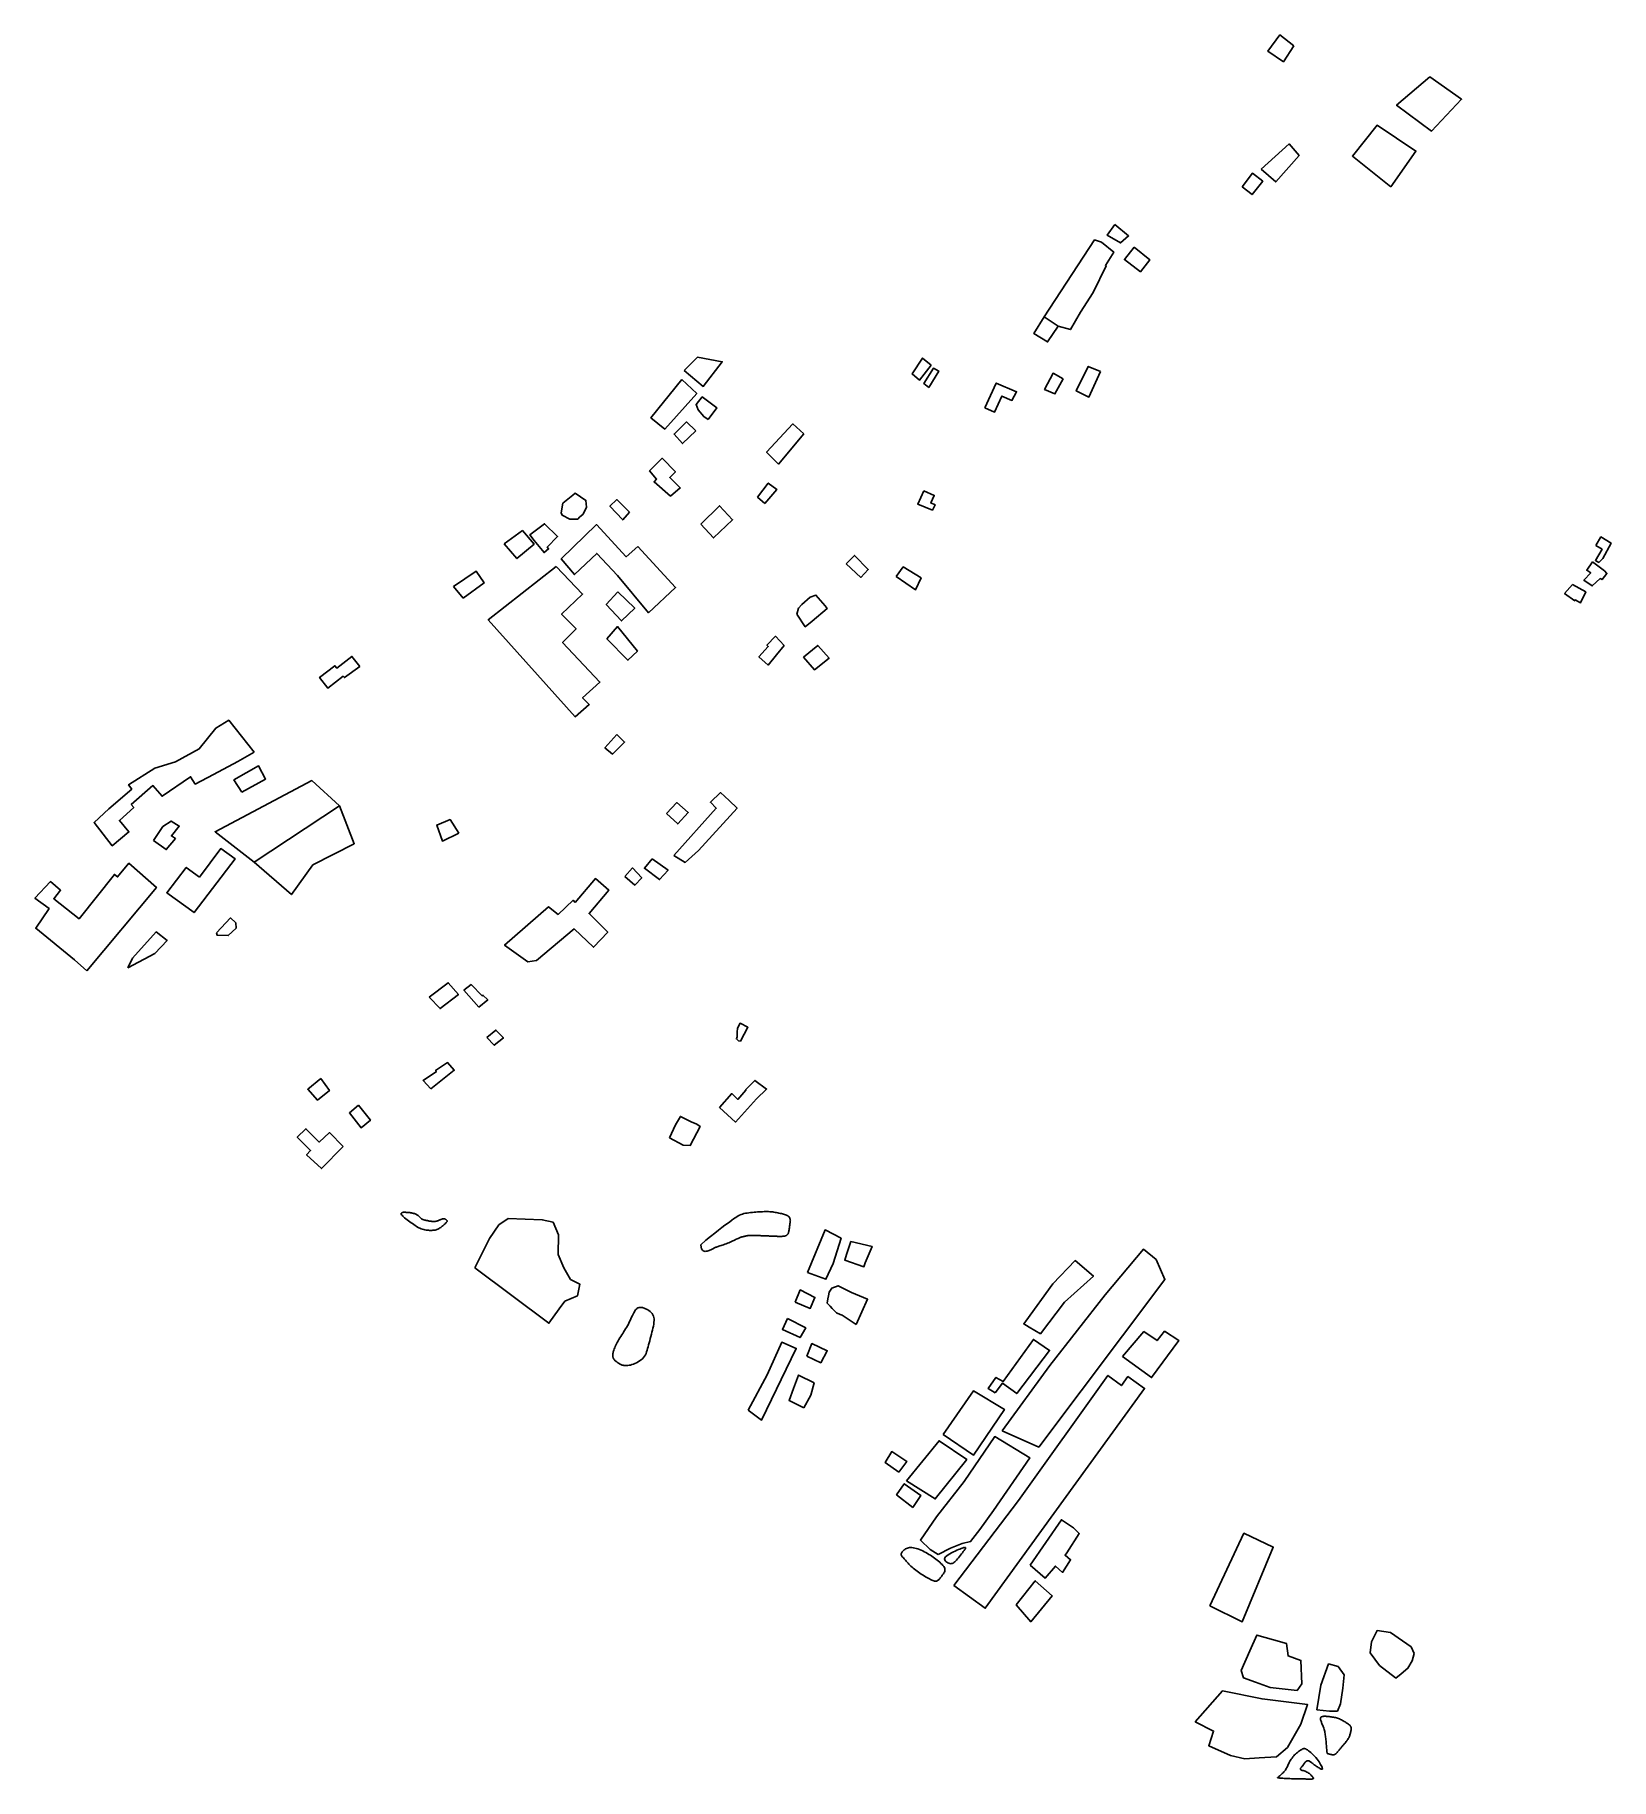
# Model space of a CAD drawing. Header units: millimetres. Extents: x 101246 to 102072, y 389199 to 390112.
import ezdxf

# ---------------------------------------------------------------- set-up
doc = ezdxf.new("R2010")
doc.units = ezdxf.units.MM
doc.header["$LTSCALE"] = 2
doc.layers.add('Débris', color=2, linetype='Continuous')

msp = doc.modelspace()

# ---------------------------------------------------------------- linework, layer by layer
at = {"layer": 'Débris'}
for points in [[(101905.81, 390106.72), (101900.26, 390098.41), (101892.07, 390103.97), (101898.45, 390112.46)], [(101822.07, 390001.28), (101830.19, 389994.66), (101825.29, 389988.3), (101816.93, 389994.69)], [(101584.9, 389931.85), (101592.74, 389924.58), (101576.04, 389905.9), (101568.72, 389911.81)], [(101592.28, 389904.92), (101585.33, 389898.32), (101580.9, 389903.3), (101587.32, 389909.7)], [(101648.94, 389903.33), (101635.56, 389887.53), (101629.37, 389893.75), (101643.16, 389908.62)], [(101579.06, 389870.7), (101570.39, 389878.18), (101571.63, 389879.72), (101568.02, 389884.08), (101574.66, 389890.58), (101581.57, 389883.53), (101578.56, 389880.53), (101584.13, 389875.04)], [(101628.37, 389866.85), (101624.66, 389870.27), (101630.26, 389877.61), (101634.7, 389874.28)], [(101711.85, 389873.6), (101717.27, 389871.15), (101715.42, 389867.26), (101717.68, 389866.25), (101716.3, 389863.47), (101708.63, 389866.56)], [(101594.84, 389856.07), (101604.69, 389865.77), (101611.49, 389858.41), (101601.54, 389848.91)], [(101671.1, 389835.25), (101675.48, 389839.74), (101682.61, 389832.38), (101678.76, 389828.14)], [(101697.35, 389828.69), (101701.01, 389833.71), (101710.38, 389827.94), (101707.49, 389821.73)]]:
    msp.add_lwpolyline(points, close=True, dxfattribs=at)
at = {"layer": 'Débris', "flags": 128}
for points in [[(101977.05, 390090.52), (101959.63, 390075.62), (101977.93, 390062.09), (101993.67, 390078.7), (101977.05, 390090.52)], [(101956.57, 390032.86), (101936.47, 390048.93), (101949.41, 390065.11), (101969.78, 390051.61), (101956.57, 390032.86)], [(101888.67, 390042.14), (101896.29, 390035.45), (101908.47, 390049.32), (101903.23, 390055.36), (101888.67, 390042.14)], [(101811.82, 390013.17), (101819.1, 390007.14), (101814.8, 390003.42), (101807.93, 390007.47), (101811.82, 390013.17)], [(101804.87, 390003.83), (101811.32, 389998.62), (101806.94, 389991.69), (101807.4, 389991.4), (101800.51, 389977.53), (101793.87, 389967.09), (101788.65, 389958.05), (101782.2, 389959.9), (101774.81, 389964.75), (101801.27, 390005.01), (101804.87, 390003.83)], [(101586.15, 389936.64), (101596.19, 389928.29), (101606.14, 389941.15), (101593.09, 389943.57), (101586.15, 389936.64)], [(101598.69, 389910.99), (101603.29, 389917.01), (101595.65, 389922.75), (101592.4, 389918.76), (101593.48, 389916.06), (101596.42, 389912.48), (101598.69, 389910.99)], [(101521.64, 389862.04), (101522.58, 389867.03), (101527.84, 389871.28), (101529.06, 389872.27), (101534.67, 389868.5), (101534.88, 389865.03), (101533.15, 389861.35), (101531.36, 389859.72), (101530.33, 389858.78), (101527.37, 389858.67), (101526.16, 389858.63), (101522.21, 389860.72), (101521.64, 389862.04)], [(101491.87, 389845.78), (101498.47, 389838.02), (101507.44, 389845.64), (101501.39, 389852.74), (101491.87, 389845.78)], [(102064.08, 389844.89), (102066.7, 389849.43), (102072.08, 389846.15), (102067.68, 389838.18), (102065.59, 389836), (102063.82, 389837.13), (102067.31, 389842.94), (102064.09, 389844.89)], [(101465.3, 389823.36), (101477.04, 389831.53), (101481.3, 389825.33), (101470.26, 389817.33)], [(101465.3, 389823.36), (101470.26, 389817.33)], [(101645.14, 389808.84), (101646.13, 389812.05), (101647.79, 389814.02), (101652.14, 389817.85), (101655.25, 389818.94), (101660.02, 389813.29), (101661.14, 389811.96), (101653.23, 389805.32), (101649.62, 389802.3), (101645.14, 389808.84)], [(101594.86, 389478.53), (101597.58, 389480.84), (101600.03, 389482.87), (101602.23, 389484.65), (101604.19, 389486.2), (101605.93, 389487.54), (101607.48, 389488.7), (101608.85, 389489.71), (101610.06, 389490.59), (101611.13, 389491.37), (101612.08, 389492.05), (101612.95, 389492.65), (101613.74, 389493.16), (101614.49, 389493.61), (101615.21, 389493.99), (101615.94, 389494.31), (101616.69, 389494.58), (101617.49, 389494.81), (101618.32, 389494.99), (101619.19, 389495.15), (101620.08, 389495.28), (101620.99, 389495.38), (101621.91, 389495.47), (101622.83, 389495.55), (101623.74, 389495.62), (101624.63, 389495.68), (101625.51, 389495.75), (101626.38, 389495.8), (101627.22, 389495.85), (101628.05, 389495.88), (101628.85, 389495.9), (101629.64, 389495.9), (101630.4, 389495.88), (101631.13, 389495.83), (101631.85, 389495.77), (101632.55, 389495.68), (101633.23, 389495.58), (101633.89, 389495.47), (101634.55, 389495.35), (101635.19, 389495.23), (101635.83, 389495.1), (101636.47, 389494.97), (101637.09, 389494.84), (101637.69, 389494.71), (101638.27, 389494.57), (101638.82, 389494.41), (101639.33, 389494.24), (101639.8, 389494.05), (101640.21, 389493.84), (101640.56, 389493.61), (101640.86, 389493.36), (101641.12, 389493.09), (101641.32, 389492.82), (101641.48, 389492.53), (101641.61, 389492.25), (101641.69, 389491.96), (101641.75, 389491.69), (101641.79, 389491.42), (101641.8, 389491.16), (101641.79, 389490.89), (101641.77, 389490.61), (101641.73, 389490.31), (101641.68, 389489.99), (101641.62, 389489.63), (101641.56, 389489.23), (101641.5, 389488.79), (101641.43, 389488.31), (101641.36, 389487.81), (101641.29, 389487.3), (101641.22, 389486.79), (101641.14, 389486.3), (101641.06, 389485.84), (101640.98, 389485.42), (101640.9, 389485.05), (101640.81, 389484.73), (101640.71, 389484.46), (101640.61, 389484.23), (101640.49, 389484.02), (101640.35, 389483.85), (101640.2, 389483.7), (101640.03, 389483.57), (101639.84, 389483.45), (101639.63, 389483.34), (101639.39, 389483.24), (101639.13, 389483.15), (101638.84, 389483.08), (101638.52, 389483.02), (101638.18, 389482.97), (101637.8, 389482.93), (101637.4, 389482.91), (101636.97, 389482.9), (101636.53, 389482.89), (101636.07, 389482.9), (101635.6, 389482.91), (101635.12, 389482.92), (101634.65, 389482.94), (101634.18, 389482.96), (101633.72, 389482.97), (101633.26, 389482.99), (101632.81, 389483.01), (101632.35, 389483.03), (101631.89, 389483.05), (101631.41, 389483.07), (101630.91, 389483.09), (101630.39, 389483.11), (101629.84, 389483.13), (101629.28, 389483.15), (101628.7, 389483.17), (101628.12, 389483.2), (101627.54, 389483.22), (101626.98, 389483.24), (101626.45, 389483.26), (101625.94, 389483.28), (101625.48, 389483.3), (101625.05, 389483.32), (101624.65, 389483.33), (101624.27, 389483.35), (101623.91, 389483.36), (101623.56, 389483.38), (101623.22, 389483.39), (101622.88, 389483.4), (101622.53, 389483.42), (101622.18, 389483.43), (101621.82, 389483.44), (101621.45, 389483.44), (101621.08, 389483.43), (101620.7, 389483.42), (101620.31, 389483.39), (101619.91, 389483.35), (101619.51, 389483.3), (101619.1, 389483.23), (101618.69, 389483.15), (101618.29, 389483.07), (101617.9, 389482.98), (101617.53, 389482.89), (101617.18, 389482.81), (101616.86, 389482.73), (101616.56, 389482.65), (101616.29, 389482.58), (101616.02, 389482.5), (101615.75, 389482.42), (101615.47, 389482.32), (101615.16, 389482.2), (101614.81, 389482.05), (101614.4, 389481.86), (101613.94, 389481.65), (101613.43, 389481.39), (101612.86, 389481.12), (101612.25, 389480.82), (101611.61, 389480.52), (101610.94, 389480.21), (101610.26, 389479.9), (101609.56, 389479.6), (101608.85, 389479.31), (101608.14, 389479.04), (101607.45, 389478.78), (101606.77, 389478.54), (101606.12, 389478.32), (101605.5, 389478.12), (101604.92, 389477.93), (101604.39, 389477.76), (101603.91, 389477.6), (101603.49, 389477.46), (101603.1, 389477.33), (101602.74, 389477.2), (101602.4, 389477.08), (101602.08, 389476.94), (101601.77, 389476.8), (101601.45, 389476.63), (101601.13, 389476.45), (101600.79, 389476.26), (101600.43, 389476.06), (101600.05, 389475.86), (101599.64, 389475.66), (101599.21, 389475.48), (101598.75, 389475.31), (101598.26, 389475.17), (101597.73, 389475.07), (101597.19, 389475.04), (101596.65, 389475.11), (101596.15, 389475.34), (101595.69, 389475.76), (101595.31, 389476.4), (101595.02, 389477.31), (101594.86, 389478.53)], [(101650.85, 389464.06), (101659.98, 389486.27), (101668.41, 389481.93), (101664.17, 389468.62), (101660.47, 389460.46), (101650.85, 389464.06)], [(101752.84, 389381.1), (101771.98, 389372.51), (101838.18, 389460.3), (101833.58, 389470.71), (101827.02, 389476.27), (101806.85, 389452.27), (101777.86, 389415.16), (101752.84, 389381.1)], [(101749.11, 389400.87), (101745.52, 389403.18), (101749.61, 389409.03), (101753.39, 389406.84), (101769.25, 389428.92), (101777.67, 389423.19), (101760.53, 389400.57), (101752.96, 389405.94), (101749.11, 389400.87)], [(101702.78, 389354.87), (101717.8, 389345.36), (101734.26, 389365.92), (101719.76, 389375.82), (101702.78, 389354.87)], [(101698.62, 389359.33), (101691.57, 389364.34), (101694.99, 389370.16), (101702.84, 389365), (101698.62, 389359.33)], [(101861.74, 389289.31), (101879.59, 389327.34), (101894.96, 389320.14), (101878.65, 389280.92), (101861.74, 389289.31)], [(101760.11, 389289.92), (101770.23, 389302.47), (101779.14, 389294.53), (101767.8, 389280.96), (101760.11, 389289.92)]]:
    msp.add_lwpolyline(points, dxfattribs=at)
for points in [[(101878.71, 390032.86), (101883.82, 390028.76), (101889.45, 390035.77), (101884.09, 390040.07)], [(101782.2, 389959.9), (101774.81, 389964.75), (101769.37, 389956.05), (101776.64, 389951.61)], [(101715.56, 389939.31), (101709.46, 389931.46), (101705.66, 389934.83), (101711.09, 389943.11)], [(101714.32, 389927.74), (101719.56, 389936.27), (101716.77, 389937.78), (101711.73, 389929.86)], [(101743.74, 389917.1), (101749.71, 389930.03), (101760.37, 389925.43), (101757.94, 389920.95), (101752.64, 389923.2), (101748.8, 389914.74)], [(101784.85, 389932.29), (101779.55, 389935.13), (101775.11, 389926.66), (101780.47, 389924.3)], [(101804.34, 389936.12), (101798, 389938.74), (101791.64, 389925.87), (101798.32, 389922.69)], [(101557.57, 389862.44), (101550.77, 389868.99), (101547.24, 389865.49), (101553.93, 389858.32)], [(101507.5, 389847.55), (101512.68, 389841.16), (101515.1, 389843.12), (101514.33, 389844.07), (101519.79, 389849.58), (101513.01, 389856.3), (101505.27, 389850.58)], [(101561.94, 389844.41), (101581.61, 389822.9), (101567.49, 389809.71), (101551.12, 389829.24), (101540.31, 389840.77), (101528.57, 389829.64), (101521.68, 389837.95), (101540.17, 389855.89), (101555.72, 389839.05)], [(101519.08, 389833.93), (101483.48, 389806.02), (101529.09, 389755.21), (101536.36, 389761.6), (101532.86, 389765.13), (101541.99, 389773.38), (101522.43, 389794.06), (101529.49, 389801.17), (101521.87, 389808.97), (101532.88, 389819.48)], [(102062.23, 389836.27), (102068.58, 389831.63), (102069.86, 389830.15), (102067.31, 389827.04), (102066.26, 389827.61), (102062.16, 389823.73), (102057.84, 389826.72), (102061.37, 389830.57), (102059.31, 389831.92)], [(101551.33, 389820.56), (101560.22, 389812.12), (101553.34, 389805.41), (101545.34, 389814.02)], [(102051.88, 389824.45), (102058.73, 389820.55), (102056.08, 389814.91), (102053.21, 389816.42), (102053.01, 389815.98), (102047.67, 389819.78)], [(101545.62, 389795.92), (101551.14, 389802.4), (101561.67, 389789.58), (101556.68, 389784.75)], [(101638.49, 389792.49), (101634.05, 389797.37), (101629.5, 389792.69), (101630.18, 389791.95), (101625.32, 389786.59), (101630.17, 389782.28), (101634.48, 389787.6)], [(101416.13, 389781.44), (101411.98, 389786.77), (101404.05, 389780.66), (101403.05, 389781.91), (101395.06, 389775.8), (101399.38, 389770.12), (101407.43, 389776.4), (101408.08, 389775.69)], [(101648.66, 389786.43), (101656.19, 389792.58), (101662.1, 389785.8), (101654.48, 389779.71)], [(101360.76, 389736.63), (101347.38, 389753.38), (101340.55, 389749.26), (101331.95, 389738.31), (101319.48, 389731.57), (101308.69, 389728.2), (101294.87, 389719.53), (101296.55, 389717.26), (101284.6, 389706.92), (101276.8, 389699.69), (101286.33, 389687.55), (101295.03, 389694.84), (101290.05, 389700.88), (101297.62, 389707.69), (101296.32, 389709.17), (101307.62, 389719.07), (101312.48, 389713.56), (101327.39, 389723.76), (101329.87, 389719.91), (101339.34, 389724.89), (101352.12, 389731.77)], [(101550.79, 389745.93), (101554.91, 389741.89), (101548.56, 389735.59), (101544.61, 389738.97)], [(101354.26, 389715.72), (101350.11, 389722.11), (101362.95, 389729.46), (101366.69, 389722.54)], [(101405.4, 389708.57), (101390.96, 389721.74), (101340.23, 389694.89), (101360.81, 389678.9)], [(101580.76, 389682.45), (101602.99, 389707.2), (101599.92, 389710.35), (101605.21, 389715.46), (101609.68, 389711.34), (101613.91, 389707.26), (101593.67, 389685.06), (101586.72, 389678.82), (101580.76, 389682.45)], [(101360.81, 389678.9), (101380.27, 389662.02), (101391.54, 389677.59), (101413.2, 389688.6), (101405.4, 389708.57)], [(101576.87, 389704.55), (101582.31, 389710.24), (101588.29, 389704.97), (101582.79, 389699.05)], [(101308.03, 389690.37), (101312.81, 389697.66), (101317.14, 389700.48), (101321.44, 389697.9), (101317.32, 389692.73), (101319.47, 389691.37), (101314.66, 389685.58)], [(101467.94, 389694.18), (101459.42, 389690.04), (101456.47, 389698.44), (101463.44, 389701.28)], [(101332.04, 389671.08), (101343.22, 389686.13), (101350.8, 389680.68), (101329.21, 389652.54), (101314.88, 389662.95), (101325.17, 389676.23)], [(101273.03, 389621.99), (101309.47, 389665.75), (101295.06, 389678.39), (101289.16, 389671.23), (101287.5, 389672.58), (101268.98, 389649.35), (101255.71, 389659.81), (101259.23, 389664.27), (101253.95, 389668.83), (101245.77, 389660.12), (101253.23, 389654.63), (101246.19, 389644.36), (101266.5, 389627.89)], [(101554.99, 389671.49), (101559.01, 389676), (101563.92, 389670.73), (101560.2, 389666.99)], [(101569.42, 389680.8), (101577.71, 389674.76), (101573.22, 389669.84), (101565.34, 389675.76)], [(101529.07, 389657.8), (101539.66, 389670.36), (101546.64, 389664.38), (101536.29, 389652.06), (101546.12, 389642.29), (101538.67, 389634.41), (101528.43, 389644), (101508.78, 389627.52), (101504.11, 389626.81), (101492.03, 389635.51), (101515.1, 389655.54), (101520.02, 389651.57), (101527.94, 389659.04)], [(101340.9, 389641.92), (101348.31, 389649.81), (101351.04, 389647.24), (101351.34, 389644.47), (101347.12, 389640.49), (101341.3, 389640.65)], [(101294.45, 389623.54), (101308.65, 389631.18), (101315.08, 389638), (101309.32, 389642.42), (101296.87, 389628.63)], [(101452.51, 389608.23), (101462.51, 389615.82), (101467.84, 389609.6), (101458.2, 389602.25)], [(101478.5, 389603.09), (101483.17, 389606.77), (101480.63, 389609.31), (101480.27, 389608.9), (101474.53, 389614.88), (101470.68, 389611.91)], [(101482.65, 389587.1), (101487.44, 389590.96), (101491.41, 389586.87), (101486.62, 389583.08)], [(101453.37, 389560.2), (101449.28, 389564.52), (101456.26, 389569.38), (101455.85, 389569.85), (101462.12, 389573.94), (101465.61, 389569.92)], [(101395.75, 389565.62), (101388.81, 389560.02), (101393.99, 389554.21), (101400.2, 389559.3)], [(101604.7, 389550.49), (101611.06, 389557.68), (101614.27, 389554.66), (101618.49, 389559.56), (101618.3, 389559.76), (101623.23, 389564.63), (101629.34, 389560.08), (101624.06, 389554.98), (101613.06, 389542.76), (101604.7, 389550.49)], [(101415.43, 389551.63), (101410.67, 389547.59), (101416.79, 389539.82), (101421.65, 389543.76)], [(101407.37, 389530.07), (101396.08, 389518.46), (101388.21, 389525.71), (101390.28, 389527.88), (101383.33, 389534.83), (101387.89, 389539.29), (101394.73, 389532.34), (101400.22, 389537.32)], [(101578.43, 389534.55), (101581.52, 389541.37), (101584.22, 389545.72), (101589.89, 389542.9), (101592.77, 389541.68), (101594.6, 389540.45), (101589.3, 389530.57), (101585.63, 389530.78)], [(101443.05, 389490.07), (101443.74, 389489.57), (101444.42, 389489.09), (101445.08, 389488.63), (101445.73, 389488.2), (101446.37, 389487.8), (101447.01, 389487.44), (101447.65, 389487.13), (101448.3, 389486.85), (101448.95, 389486.63), (101449.6, 389486.45), (101450.25, 389486.31), (101450.9, 389486.2), (101451.53, 389486.13), (101452.14, 389486.08), (101452.73, 389486.05), (101453.3, 389486.04), (101453.83, 389486.05), (101454.33, 389486.07), (101454.81, 389486.1), (101455.27, 389486.16), (101455.7, 389486.24), (101456.12, 389486.34), (101456.54, 389486.48), (101456.94, 389486.64), (101457.34, 389486.84), (101457.73, 389487.07), (101458.12, 389487.33), (101458.5, 389487.6), (101458.88, 389487.89), (101459.24, 389488.18), (101459.6, 389488.48), (101459.95, 389488.77), (101460.29, 389489.06), (101460.61, 389489.34), (101460.91, 389489.6), (101461.18, 389489.86), (101461.42, 389490.11), (101461.6, 389490.34), (101461.74, 389490.57), (101461.82, 389490.78), (101461.84, 389490.98), (101461.8, 389491.16), (101461.72, 389491.33), (101461.6, 389491.48), (101461.45, 389491.62), (101461.28, 389491.75), (101461.1, 389491.85), (101460.92, 389491.94), (101460.75, 389492.01), (101460.59, 389492.07), (101460.42, 389492.11), (101460.26, 389492.13), (101460.1, 389492.14), (101459.93, 389492.13), (101459.76, 389492.11), (101459.57, 389492.07), (101459.38, 389492.02), (101459.17, 389491.96), (101458.95, 389491.88), (101458.73, 389491.8), (101458.5, 389491.71), (101458.27, 389491.62), (101458.03, 389491.52), (101457.79, 389491.42), (101457.56, 389491.32), (101457.32, 389491.22), (101457.07, 389491.12), (101456.83, 389491.03), (101456.57, 389490.95), (101456.31, 389490.88), (101456.04, 389490.82), (101455.76, 389490.78), (101455.46, 389490.75), (101455.15, 389490.73), (101454.84, 389490.73), (101454.51, 389490.73), (101454.19, 389490.75), (101453.85, 389490.78), (101453.52, 389490.82), (101453.18, 389490.86), (101452.85, 389490.91), (101452.52, 389490.96), (101452.19, 389491.02), (101451.87, 389491.08), (101451.55, 389491.14), (101451.23, 389491.21), (101450.93, 389491.27), (101450.63, 389491.33), (101450.34, 389491.39), (101450.06, 389491.46), (101449.78, 389491.53), (101449.52, 389491.6), (101449.26, 389491.7), (101449.01, 389491.81), (101448.76, 389491.94), (101448.53, 389492.09), (101448.3, 389492.27), (101448.07, 389492.47), (101447.85, 389492.69), (101447.62, 389492.93), (101447.39, 389493.16), (101447.15, 389493.4), (101446.9, 389493.63), (101446.64, 389493.85), (101446.36, 389494.06), (101446.06, 389494.25), (101445.75, 389494.42), (101445.42, 389494.58), (101445.07, 389494.72), (101444.71, 389494.84), (101444.33, 389494.96), (101443.94, 389495.05), (101443.53, 389495.14), (101443.12, 389495.21), (101442.7, 389495.27), (101442.28, 389495.33), (101441.86, 389495.37), (101441.46, 389495.41), (101441.07, 389495.44), (101440.7, 389495.47), (101440.36, 389495.5), (101440.04, 389495.52), (101439.75, 389495.54), (101439.47, 389495.55), (101439.21, 389495.54), (101438.96, 389495.52), (101438.73, 389495.49), (101438.51, 389495.44), (101438.29, 389495.37), (101438.1, 389495.27), (101437.95, 389495.15), (101437.84, 389494.99), (101437.81, 389494.79), (101437.85, 389494.56), (101437.98, 389494.27), (101438.23, 389493.94), (101438.59, 389493.55), (101439.06, 389493.12), (101439.61, 389492.65), (101440.24, 389492.16), (101440.91, 389491.64), (101441.61, 389491.12), (101442.33, 389490.59)], [(101476.39, 389466.43), (101484.06, 389481.83), (101489.05, 389488.99), (101493.8, 389492.32), (101511.79, 389491.65), (101517.46, 389490.4), (101520.21, 389483.66), (101520.12, 389473.42), (101523.04, 389466.43), (101526.62, 389460.36), (101531.37, 389457.94), (101530.2, 389451.78), (101523.62, 389448.87), (101520.7, 389444.88), (101515.26, 389437.41), (101476.39, 389466.43)], [(101681.01, 389469.01), (101684.63, 389477.62), (101673.58, 389480.14), (101671.29, 389473.38), (101670.3, 389470.49), (101680.34, 389466.98), (101681.01, 389469.01)], [(101767, 389435.34), (101772.89, 389431.91), (101785.54, 389448.41), (101800.7, 389462.08), (101791.13, 389470.19), (101779.4, 389457.99), (101765.22, 389438.47), (101764.16, 389437), (101767, 389435.34)], [(101644.39, 389448.48), (101647.04, 389454.85), (101654.71, 389450.96), (101652.28, 389445.19)], [(101676.26, 389436.65), (101682.28, 389449.95), (101673.89, 389453.46), (101666.82, 389457.01), (101663.48, 389455.7), (101662.08, 389453.59), (101661.77, 389451.7), (101661.53, 389450.22), (101661.15, 389447.87), (101662.61, 389446.35), (101663.75, 389445.15), (101666, 389442.81), (101667.92, 389442), (101668.99, 389441.56), (101676.26, 389436.65)], [(101564.84, 389419.4), (101565.35, 389420.08), (101565.79, 389420.81), (101566.16, 389421.58), (101566.47, 389422.39), (101566.75, 389423.25), (101567, 389424.15), (101567.25, 389425.11), (101567.5, 389426.1), (101567.78, 389427.15), (101568.07, 389428.23), (101568.37, 389429.34), (101568.67, 389430.46), (101568.97, 389431.59), (101569.26, 389432.71), (101569.53, 389433.82), (101569.78, 389434.89), (101569.99, 389435.93), (101570.16, 389436.93), (101570.28, 389437.88), (101570.34, 389438.78), (101570.33, 389439.64), (101570.23, 389440.44), (101570.04, 389441.18), (101569.75, 389441.86), (101569.35, 389442.48), (101568.86, 389443.04), (101568.3, 389443.53), (101567.69, 389443.98), (101567.06, 389444.36), (101566.42, 389444.7), (101565.8, 389444.98), (101565.22, 389445.21), (101564.7, 389445.4), (101564.23, 389445.55), (101563.81, 389445.65), (101563.43, 389445.7), (101563.09, 389445.72), (101562.76, 389445.7), (101562.46, 389445.63), (101562.16, 389445.53), (101561.87, 389445.39), (101561.57, 389445.21), (101561.28, 389444.98), (101560.98, 389444.69), (101560.68, 389444.34), (101560.36, 389443.91), (101560.04, 389443.4), (101559.7, 389442.81), (101559.35, 389442.13), (101558.99, 389441.37), (101558.6, 389440.55), (101558.2, 389439.69), (101557.79, 389438.79), (101557.36, 389437.88), (101556.91, 389436.97), (101556.44, 389436.08), (101555.95, 389435.22), (101555.45, 389434.39), (101554.94, 389433.58), (101554.42, 389432.78), (101553.91, 389432), (101553.4, 389431.23), (101552.9, 389430.46), (101552.41, 389429.69), (101551.95, 389428.91), (101551.5, 389428.13), (101551.09, 389427.36), (101550.7, 389426.61), (101550.34, 389425.88), (101550.02, 389425.18), (101549.73, 389424.52), (101549.49, 389423.91), (101549.29, 389423.34), (101549.12, 389422.83), (101548.99, 389422.37), (101548.89, 389421.94), (101548.83, 389421.54), (101548.78, 389421.18), (101548.76, 389420.84), (101548.75, 389420.52), (101548.76, 389420.21), (101548.78, 389419.92), (101548.82, 389419.64), (101548.88, 389419.37), (101548.96, 389419.11), (101549.07, 389418.86), (101549.2, 389418.61), (101549.37, 389418.38), (101549.56, 389418.15), (101549.78, 389417.93), (101550.02, 389417.71), (101550.28, 389417.5), (101550.56, 389417.29), (101550.85, 389417.09), (101551.14, 389416.89), (101551.43, 389416.69), (101551.73, 389416.5), (101552.02, 389416.3), (101552.32, 389416.12), (101552.63, 389415.94), (101552.96, 389415.78), (101553.31, 389415.63), (101553.69, 389415.5), (101554.09, 389415.39), (101554.53, 389415.3), (101555.01, 389415.23), (101555.53, 389415.2), (101556.08, 389415.21), (101556.68, 389415.26), (101557.33, 389415.35), (101558.01, 389415.5), (101558.75, 389415.71), (101559.53, 389415.97), (101560.34, 389416.3), (101561.17, 389416.69), (101561.99, 389417.13), (101562.78, 389417.62), (101563.54, 389418.17), (101564.23, 389418.76)], [(101640.23, 389439.86), (101649.85, 389434.91), (101646.89, 389429.85), (101637.68, 389434.19)], [(101619.73, 389391.91), (101629.65, 389410.39), (101637.34, 389427.46), (101644.88, 389424.21), (101626.6, 389386.54)], [(101815.86, 389419.92), (101831.17, 389408.88), (101845.48, 389428.26), (101838.01, 389433.15), (101834.06, 389428.26), (101827.11, 389432.98), (101815.86, 389419.92)], [(101650.5, 389420.15), (101653.13, 389426.71), (101661.17, 389422.94), (101657.78, 389416.66), (101650.5, 389420.15)], [(101648.89, 389393.08), (101652.47, 389399.74), (101654.21, 389406.18), (101646.03, 389410.2), (101643.43, 389403.18), (101641.11, 389396.89)], [(101727.59, 389299.98), (101761.39, 389344.49), (101808.32, 389410.07), (101815.32, 389404.76), (101818.79, 389409.41), (101827.54, 389403.21), (101743.96, 389288.04)], [(101721.86, 389379.09), (101737.76, 389368.18), (101754.03, 389392.21), (101737.86, 389402.05), (101721.86, 389379.09)], [(101719.24, 389316.19), (101725.68, 389319.46), (101731.94, 389321.91), (101736.3, 389322.99), (101741.2, 389329.34), (101748.27, 389339.32), (101767.38, 389366.81), (101748.96, 389377.97), (101732.96, 389354.52), (101718.34, 389335.89), (101709.99, 389323.74), (101715.07, 389318.75)], [(101705.93, 389340.89), (101710.28, 389347.08), (101701.51, 389353.28), (101697.46, 389347.56)], [(101767.44, 389310.61), (101783.92, 389334.41), (101790.19, 389330.19), (101793.27, 389327.18), (101786.71, 389317.02), (101785.8, 389315.84), (101788.7, 389313.42), (101784.48, 389306.85), (101780.8, 389310.14), (101775.37, 389303.81)], [(101718.77, 389313.23), (101718.08, 389313.77), (101717.38, 389314.3), (101716.67, 389314.82), (101715.94, 389315.33), (101715.2, 389315.82), (101714.43, 389316.3), (101713.65, 389316.77), (101712.84, 389317.23), (101712.01, 389317.67), (101711.17, 389318.08), (101710.31, 389318.47), (101709.46, 389318.82), (101708.62, 389319.13), (101707.8, 389319.39), (101707.01, 389319.6), (101706.26, 389319.74), (101705.56, 389319.82), (101704.9, 389319.84), (101704.29, 389319.8), (101703.72, 389319.71), (101703.19, 389319.57), (101702.69, 389319.38), (101702.23, 389319.16), (101701.81, 389318.9), (101701.41, 389318.61), (101701.05, 389318.3), (101700.73, 389317.98), (101700.46, 389317.64), (101700.24, 389317.29), (101700.08, 389316.94), (101699.98, 389316.6), (101699.94, 389316.27), (101699.98, 389315.96), (101700.09, 389315.65), (101700.26, 389315.35), (101700.48, 389315.04), (101700.75, 389314.73), (101701.05, 389314.39), (101701.4, 389314.03), (101701.77, 389313.64), (101702.16, 389313.21), (101702.58, 389312.74), (101703.02, 389312.25), (101703.49, 389311.74), (101703.98, 389311.21), (101704.5, 389310.67), (101705.05, 389310.13), (101705.63, 389309.58), (101706.24, 389309.04), (101706.88, 389308.51), (101707.54, 389307.99), (101708.23, 389307.47), (101708.93, 389306.96), (101709.65, 389306.47), (101710.38, 389305.98), (101711.12, 389305.5), (101711.87, 389305.04), (101712.6, 389304.59), (101713.33, 389304.16), (101714.04, 389303.77), (101714.71, 389303.41), (101715.35, 389303.09), (101715.95, 389302.81), (101716.49, 389302.59), (101716.98, 389302.42), (101717.41, 389302.31), (101717.8, 389302.25), (101718.14, 389302.25), (101718.45, 389302.29), (101718.74, 389302.38), (101719.01, 389302.52), (101719.28, 389302.7), (101719.53, 389302.93), (101719.79, 389303.18), (101720.05, 389303.48), (101720.31, 389303.8), (101720.58, 389304.15), (101720.85, 389304.52), (101721.14, 389304.9), (101721.43, 389305.3), (101721.74, 389305.71), (101722.04, 389306.13), (101722.32, 389306.56), (101722.56, 389307), (101722.74, 389307.45), (101722.85, 389307.92), (101722.87, 389308.4), (101722.77, 389308.9), (101722.56, 389309.42), (101722.24, 389309.95), (101721.81, 389310.48), (101721.31, 389311.03), (101720.74, 389311.58), (101720.12, 389312.13), (101719.46, 389312.69)], [(101729.13, 389318.4), (101729.94, 389318.76), (101730.67, 389319.07), (101731.31, 389319.34), (101731.86, 389319.56), (101732.34, 389319.73), (101732.74, 389319.86), (101733.06, 389319.94), (101733.32, 389319.97), (101733.5, 389319.96), (101733.62, 389319.9), (101733.67, 389319.78), (101733.65, 389319.61), (101733.56, 389319.37), (101733.4, 389319.06), (101733.16, 389318.69), (101732.85, 389318.23), (101732.46, 389317.7), (101732.01, 389317.11), (101731.52, 389316.48), (101730.99, 389315.82), (101730.44, 389315.15), (101729.9, 389314.5), (101729.36, 389313.88), (101728.85, 389313.31), (101728.39, 389312.8), (101727.95, 389312.37), (101727.53, 389312.02), (101727.12, 389311.74), (101726.71, 389311.54), (101726.29, 389311.43), (101725.83, 389311.4), (101725.35, 389311.46), (101724.82, 389311.61), (101724.28, 389311.85), (101723.76, 389312.16), (101723.31, 389312.52), (101722.95, 389312.95), (101722.72, 389313.41), (101722.67, 389313.91), (101722.82, 389314.42), (101723.2, 389314.96), (101723.78, 389315.49), (101724.52, 389316.03), (101725.38, 389316.55), (101726.31, 389317.06), (101727.27, 389317.54), (101728.22, 389317.99)], [(101907.41, 389244.91), (101893.25, 389246.61), (101885.58, 389249.38), (101879.3, 389251.64), (101878.12, 389255.44), (101882.7, 389265.66), (101886.42, 389273.95), (101895.16, 389271.51), (101901.87, 389269.64), (101902.73, 389263.11), (101909.44, 389260.76), (101909.97, 389248.42), (101907.41, 389244.91)], [(101958.97, 389251.62), (101950.64, 389258.08), (101945.76, 389264.75), (101946.38, 389270.46), (101949.4, 389276.37), (101956.35, 389275.41), (101962.68, 389270.94), (101967.18, 389267.77), (101968.74, 389264.41), (101967.85, 389260.42), (101965.51, 389256.57), (101961.93, 389253.68), (101959.17, 389251.46)], [(101917.78, 389234.76), (101919.93, 389247.75), (101923.95, 389258.87), (101928.91, 389257.46), (101932.06, 389253.24), (101931.45, 389246.21), (101930.25, 389238.04), (101928.57, 389234.09), (101924.42, 389234.09), (101917.78, 389234.76)], [(101854.08, 389228.57), (101868.27, 389244.76), (101889.12, 389240.53), (101912.94, 389237.57), (101909.45, 389227.3), (101902.35, 389215.14), (101896.74, 389210.17), (101887.64, 389209.64), (101880.11, 389209.2), (101872.5, 389210.91), (101861.17, 389215.98), (101863.71, 389223.71), (101854.08, 389228.57)], [(101922.61, 389218.35), (101922.54, 389219.06), (101922.48, 389219.76), (101922.41, 389220.42), (101922.33, 389221.07), (101922.25, 389221.69), (101922.15, 389222.3), (101922.04, 389222.9), (101921.92, 389223.47), (101921.77, 389224.04), (101921.61, 389224.6), (101921.44, 389225.14), (101921.25, 389225.66), (101921.06, 389226.17), (101920.87, 389226.66), (101920.68, 389227.13), (101920.5, 389227.59), (101920.32, 389228.02), (101920.16, 389228.42), (101920.02, 389228.81), (101919.89, 389229.17), (101919.8, 389229.5), (101919.73, 389229.81), (101919.7, 389230.09), (101919.71, 389230.34), (101919.76, 389230.57), (101919.85, 389230.76), (101919.98, 389230.93), (101920.15, 389231.07), (101920.35, 389231.19), (101920.58, 389231.28), (101920.84, 389231.35), (101921.13, 389231.4), (101921.44, 389231.43), (101921.77, 389231.44), (101922.13, 389231.44), (101922.51, 389231.42), (101922.92, 389231.39), (101923.35, 389231.35), (101923.82, 389231.3), (101924.3, 389231.25), (101924.82, 389231.19), (101925.35, 389231.13), (101925.91, 389231.06), (101926.47, 389230.97), (101927.04, 389230.87), (101927.6, 389230.76), (101928.16, 389230.62), (101928.7, 389230.46), (101929.23, 389230.27), (101929.74, 389230.06), (101930.23, 389229.83), (101930.72, 389229.58), (101931.19, 389229.32), (101931.66, 389229.05), (101932.12, 389228.77), (101932.58, 389228.49), (101933.04, 389228.2), (101933.49, 389227.92), (101933.93, 389227.63), (101934.34, 389227.34), (101934.71, 389227.05), (101935.05, 389226.75), (101935.33, 389226.45), (101935.56, 389226.15), (101935.71, 389225.83), (101935.81, 389225.51), (101935.86, 389225.18), (101935.86, 389224.85), (101935.83, 389224.5), (101935.77, 389224.15), (101935.69, 389223.78), (101935.6, 389223.4), (101935.5, 389223.02), (101935.4, 389222.62), (101935.29, 389222.21), (101935.17, 389221.8), (101935.03, 389221.38), (101934.88, 389220.96), (101934.7, 389220.55), (101934.49, 389220.13), (101934.26, 389219.72), (101934.01, 389219.32), (101933.74, 389218.92), (101933.46, 389218.54), (101933.16, 389218.16), (101932.86, 389217.79), (101932.57, 389217.43), (101932.28, 389217.08), (101932, 389216.75), (101931.73, 389216.43), (101931.47, 389216.12), (101931.22, 389215.82), (101930.97, 389215.53), (101930.74, 389215.25), (101930.51, 389214.97), (101930.29, 389214.71), (101930.07, 389214.45), (101929.86, 389214.2), (101929.66, 389213.96), (101929.46, 389213.72), (101929.26, 389213.48), (101929.06, 389213.25), (101928.87, 389213.01), (101928.68, 389212.78), (101928.48, 389212.55), (101928.29, 389212.33), (101928.09, 389212.12), (101927.89, 389211.92), (101927.69, 389211.74), (101927.48, 389211.58), (101927.26, 389211.45), (101927.03, 389211.35), (101926.8, 389211.29), (101926.55, 389211.26), (101926.3, 389211.26), (101926.05, 389211.28), (101925.79, 389211.32), (101925.53, 389211.37), (101925.28, 389211.43), (101925.03, 389211.49), (101924.79, 389211.55), (101924.55, 389211.6), (101924.33, 389211.65), (101924.12, 389211.7), (101923.93, 389211.75), (101923.76, 389211.79), (101923.61, 389211.82), (101923.49, 389211.85), (101923.39, 389211.88), (101923.31, 389211.91), (101923.26, 389211.96), (101923.22, 389212.05), (101923.18, 389212.19), (101923.15, 389212.39), (101923.12, 389212.67), (101923.09, 389213.04), (101923.05, 389213.51), (101923, 389214.07), (101922.94, 389214.7), (101922.88, 389215.38), (101922.81, 389216.11), (101922.74, 389216.86), (101922.67, 389217.61)], [(101900.97, 389202.78), (101901.31, 389203.24), (101901.61, 389203.71), (101901.87, 389204.19), (101902.12, 389204.67), (101902.35, 389205.17), (101902.58, 389205.68), (101902.82, 389206.21), (101903.08, 389206.74), (101903.37, 389207.3), (101903.69, 389207.86), (101904.04, 389208.43), (101904.41, 389209), (101904.81, 389209.57), (101905.24, 389210.12), (101905.69, 389210.66), (101906.17, 389211.18), (101906.66, 389211.67), (101907.17, 389212.13), (101907.68, 389212.55), (101908.19, 389212.95), (101908.69, 389213.3), (101909.16, 389213.62), (101909.61, 389213.89), (101910.01, 389214.12), (101910.37, 389214.31), (101910.69, 389214.43), (101911, 389214.5), (101911.31, 389214.51), (101911.63, 389214.45), (101911.98, 389214.31), (101912.38, 389214.09), (101912.84, 389213.79), (101913.37, 389213.4), (101913.97, 389212.94), (101914.61, 389212.4), (101915.27, 389211.8), (101915.95, 389211.16), (101916.63, 389210.48), (101917.28, 389209.77), (101917.9, 389209.05), (101918.46, 389208.33), (101918.97, 389207.61), (101919.42, 389206.91), (101919.8, 389206.26), (101920.12, 389205.65), (101920.38, 389205.1), (101920.56, 389204.63), (101920.68, 389204.25), (101920.72, 389203.96), (101920.69, 389203.78), (101920.59, 389203.67), (101920.44, 389203.65), (101920.23, 389203.69), (101919.97, 389203.79), (101919.66, 389203.94), (101919.32, 389204.13), (101918.94, 389204.36), (101918.53, 389204.61), (101918.1, 389204.89), (101917.67, 389205.18), (101917.23, 389205.48), (101916.8, 389205.79), (101916.39, 389206.09), (101916, 389206.39), (101915.64, 389206.68), (101915.31, 389206.95), (101915, 389207.2), (101914.71, 389207.42), (101914.44, 389207.62), (101914.18, 389207.79), (101913.92, 389207.93), (101913.67, 389208.02), (101913.41, 389208.08), (101913.15, 389208.1), (101912.9, 389208.08), (101912.65, 389208.02), (101912.41, 389207.94), (101912.18, 389207.83), (101911.98, 389207.69), (101911.79, 389207.52), (101911.62, 389207.34), (101911.46, 389207.14), (101911.32, 389206.92), (101911.17, 389206.68), (101911.02, 389206.43), (101910.86, 389206.17), (101910.67, 389205.9), (101910.46, 389205.62), (101910.22, 389205.34), (101909.97, 389205.06), (101909.72, 389204.78), (101909.49, 389204.51), (101909.31, 389204.25), (101909.2, 389204), (101909.17, 389203.77), (101909.25, 389203.57), (101909.45, 389203.39), (101909.75, 389203.23), (101910.13, 389203.09), (101910.58, 389202.95), (101911.08, 389202.8), (101911.6, 389202.64), (101912.11, 389202.45), (101912.62, 389202.24), (101913.08, 389201.99), (101913.51, 389201.72), (101913.91, 389201.42), (101914.27, 389201.11), (101914.6, 389200.8), (101914.89, 389200.49), (101915.16, 389200.2), (101915.4, 389199.93), (101915.61, 389199.68), (101915.79, 389199.47), (101915.94, 389199.28), (101916.04, 389199.12), (101916.09, 389198.98), (101916.09, 389198.87), (101916.03, 389198.77), (101915.91, 389198.69), (101915.73, 389198.63), (101915.48, 389198.59), (101915.19, 389198.55), (101914.86, 389198.53), (101914.49, 389198.52), (101914.11, 389198.52), (101913.71, 389198.53), (101913.31, 389198.53), (101912.92, 389198.55), (101912.52, 389198.56), (101912.14, 389198.57), (101911.74, 389198.59), (101911.35, 389198.6), (101910.94, 389198.61), (101910.53, 389198.62), (101910.1, 389198.62), (101909.65, 389198.62), (101909.17, 389198.62), (101908.67, 389198.62), (101908.12, 389198.62), (101907.52, 389198.62), (101906.87, 389198.63), (101906.14, 389198.65), (101905.35, 389198.67), (101904.48, 389198.71), (101903.56, 389198.76), (101902.61, 389198.81), (101901.66, 389198.87), (101900.75, 389198.92), (101899.89, 389198.98), (101899.13, 389199.03), (101898.48, 389199.07), (101897.97, 389199.11), (101897.59, 389199.14), (101897.35, 389199.19), (101897.22, 389199.24), (101897.2, 389199.32), (101897.28, 389199.43), (101897.45, 389199.58), (101897.7, 389199.77), (101898.02, 389200.02), (101898.4, 389200.32), (101898.81, 389200.66), (101899.26, 389201.03), (101899.71, 389201.44), (101900.16, 389201.87), (101900.58, 389202.32)]]:
    msp.add_lwpolyline(points, close=True, dxfattribs=at)
at = {"layer": 'Débris', "elevation": 165, "flags": 128}
msp.add_lwpolyline([(101615.68, 389585.19), (101619.53, 389592.44), (101615.49, 389594.59), (101614.08, 389591.92), (101613.9, 389589.94), (101614, 389587.48), (101613.52, 389586.37), (101614.69, 389585.34)], close=True, dxfattribs=at)

doc.saveas('drawing.dxf')
